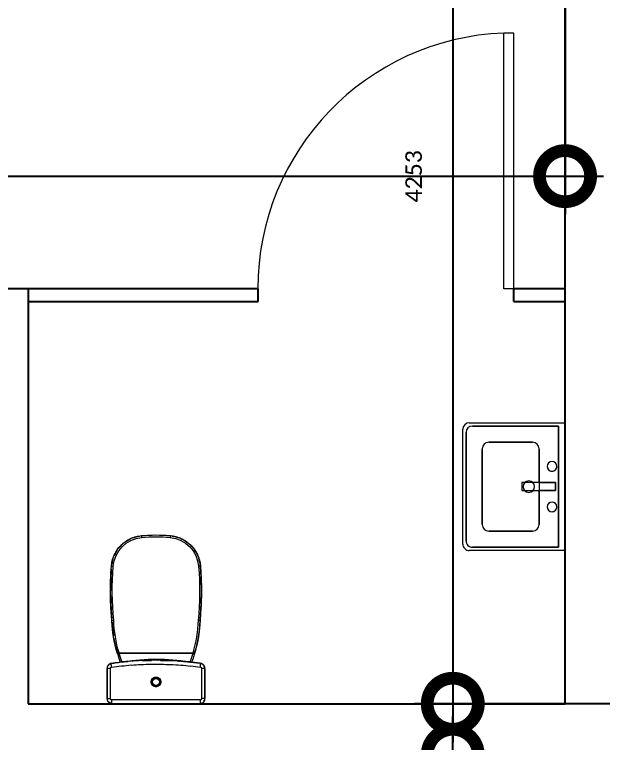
# Model space of a CAD drawing. Header units: metres. Extents: x 22.6 to 101.3, y 9.4 to 67.4.
# Drawn here: x 67.641 to 69.944, y 33.742 to 36.595 of the extents above; entities that cross this region are included whole.
import ezdxf

# ---------------------------------------------------------------- set-up
doc = ezdxf.new("R2010")
doc.units = ezdxf.units.M
doc.layers.add('00', color=252, linetype='Continuous')
for name, color, linetype, lineweight in [('A-DIM', 7, 'Continuous', 5), ('A-DOOR', 5, 'Continuous', 5), ('A-FIXT', 1, 'Continuous', 9), ('G-IMPT', 1, 'Continuous', 5)]:
    doc.layers.add(name, color=color, linetype=linetype, lineweight=lineweight)
doc.styles.add('Calibri', font='calibri.ttf', dxfattribs={"height": 0.212639})
doc.dimstyles.new('ECG_Dimn-Detl-100', dxfattribs={"dimscale": 0.3048, "dimtxt": 0.25, "dimasz": 1.312336, "dimexe": 0.492126, "dimexo": 0.0625, "dimgap": 0, "dimtad": 1, "dimdec": 0, "dimlfac": 1000, "dimzin": 0, "dimdsep": 46, "dimtxsty": 'Calibri', "dimblk1": 'DOTSMALL', "dimblk2": 'DOTSMALL', "dimsah": 1, "dimcen": 0.09, "dimdle": 0.492126, "dimazin": 0, "dimtfac": 1, "dimtdec": 4, "dimtix": 1, "dimtmove": 0, "dimatfit": 3, "dimfxl": 0.492126, "dimfxlon": 1, "dimtvp": 1, "dimtolj": 1, "dimtzin": 0, "dimarcsym": 2})
doc.dimstyles.new('ECG_Dimn-Detl-100_1', dxfattribs={"dimscale": 0.3048, "dimtxt": 0.25, "dimasz": 1.312336, "dimexe": 0.492126, "dimexo": 0.0625, "dimgap": 0, "dimtad": 1, "dimdec": 0, "dimlfac": 1000, "dimzin": 0, "dimdsep": 46, "dimtxsty": 'Calibri', "dimblk1": 'DOTSMALL', "dimblk2": 'DOTSMALL', "dimsah": 1, "dimcen": 0.09, "dimdle": 0.492126, "dimazin": 0, "dimtfac": 1, "dimtdec": 4, "dimtix": 1, "dimtmove": 2, "dimatfit": 3, "dimfxl": 0.492126, "dimfxlon": 1, "dimtvp": 1, "dimtolj": 1, "dimtzin": 0, "dimarcsym": 2})

# ---------------------------------------------------------------- blocks, each defined once
blk = doc.blocks.new('Single-Flush-Partition - 1000_ 2201-2763524-GROUND FLOOR PLAN')
at = {"layer": 'A-DOOR'}
for p, q in [((0.46, 0.025), (0.46, 1.0259)), ((0.5, 1.0259), (0.46, 1.0259)), ((0.5, 0.025), (0.5, 1.0259)), ((0.5, 0.025), (0.46, 0.025))]:
    blk.add_line(p, q, dxfattribs=at)
blk.add_arc((0.5, 0.025), 1.0017, 92.2886, 180, dxfattribs=at)
blk = doc.blocks.new('ECG_Commercial_Toilet_Maid_driver-P Trap_01 - 211109_092700_dwg_dwg_211109-2077759-GROUND FLOOR PLAN')
at = {"layer": 'G-IMPT'}
for p, q in [((-0.4183, 0.1761), (-0.44, 0.1748)), ((-0.3575, 0.1776), (-0.3669, 0.1775)), ((-0.3006, 0.1763), (-0.3323, 0.1771)), ((-0.0804, 0.1337), (-0.0784, 0.133)), ((-0.0786, 0.1331), (-0.0803, 0.1331)), ((-0.0853, -0.0043), (-0.0853, -0.0055)), ((-0.0784, -0.133), (-0.0804, -0.1337)), ((-0.0786, -0.1331), (-0.0803, -0.1331)), ((-0.4226, -0.1759), (-0.3977, -0.1769)), ((-0.3514, -0.1776), (-0.3203, -0.177)), ((-0.2674, -0.1743), (-0.2411, -0.1722))]:
    blk.add_line(p, q, dxfattribs=at)
at = {"layer": 'G-IMPT', "flags": 128}
for points in [[(-0.2349, 0.1719), (-0.2217, 0.171), (-0.2025, 0.1692), (-0.1833, 0.1666), (-0.1816, 0.1664)], [(-0.5263, 0.1443), (-0.5299, 0.1412), (-0.5337, 0.1376), (-0.5374, 0.1339), (-0.5409, 0.1301)], [(-0.4998, 0.1614), (-0.5044, 0.159), (-0.5089, 0.1565), (-0.5134, 0.1538), (-0.5154, 0.1524)], [(-0.1723, 0.1649), (-0.1642, 0.1634), (-0.1453, 0.1595), (-0.1265, 0.1549), (-0.1172, 0.1524)], [(-0.1138, 0.1514), (-0.1078, 0.1497), (-0.0894, 0.1437), (-0.0776, 0.1396)], [(-0.0803, 0.1331), (-0.0803, 0.1297), (-0.0803, 0.1263)], [(-0.5719, -0.0627), (-0.5713, -0.0668), (-0.5703, -0.0719), (-0.5691, -0.077), (-0.5676, -0.082), (-0.5664, -0.0859)], [(-0.5622, -0.0966), (-0.5601, -0.1013), (-0.5577, -0.1059), (-0.5551, -0.1105), (-0.5524, -0.1149), (-0.5495, -0.1192), (-0.5493, -0.1195)], [(-0.0803, -0.1294), (-0.0803, -0.1312), (-0.0803, -0.1331)]]:
    blk.add_lwpolyline(points, dxfattribs=at)
at = {"layer": 'G-IMPT'}
for centre, radius, start, end in [((-0.263, -0.3639), 0.5295, 69.8168, 73.379), ((0.7318, -0.0015), 0.8221, 171.054, 188.946), ((-0.263, 0.3639), 0.5295, 286.6212, 290.1832)]:
    blk.add_arc(centre, radius, start, end, dxfattribs=at)
for points, knots in [([(-0.4808, 0.1688), (-0.4783, 0.1695), (-0.4718, 0.1713), (-0.4653, 0.1723), (-0.4613, 0.1728)], [-0.1550415, -0.1550415, -0.1550415, -0.1550415, -0.1111111, -0.0452824, -0.0452824, -0.0452824, -0.0452824]), ([(-0.4418, 0.1747), (-0.4378, 0.175), (-0.4259, 0.1758), (-0.406, 0.1767), (-0.3825, 0.1774), (-0.3662, 0.1776), (-0.3578, 0.1776), (-0.3572, 0.1776)], [-0.9464093, -0.9464093, -0.9464093, -0.9464093, -0.8888889, -0.7777778, -0.6666667, -0.5555556, -0.5477804, -0.5477804, -0.5477804, -0.5477804]), ([(-0.3385, 0.1774), (-0.3374, 0.1774), (-0.3285, 0.1773), (-0.3117, 0.1768), (-0.2881, 0.1757), (-0.2676, 0.1744), (-0.2551, 0.1734), (-0.2503, 0.173)], [-0.4598098, -0.4598098, -0.4598098, -0.4598098, -0.4444444, -0.3333333, -0.2222222, -0.1111111, -0.0437293, -0.0437293, -0.0437293, -0.0437293]), ([(-0.5134, 0.1537), (-0.5124, 0.1544), (-0.5064, 0.1581), (-0.5, 0.1613), (-0.4946, 0.1637)], [-0.3528816, -0.3528816, -0.3528816, -0.3528816, -0.3333333, -0.2354946, -0.2354946, -0.2354946, -0.2354946]), ([(-0.5575, 0.1063), (-0.5562, 0.1087), (-0.5543, 0.1119), (-0.5523, 0.1151), (-0.5517, 0.1159)], [-0.71214902, -0.71214902, -0.71214902, -0.71214902, -0.66666667, -0.65063088, -0.65063088, -0.65063088, -0.65063088]), ([(-0.0798, 0.1365), (-0.0801, 0.1362), (-0.0804, 0.1356), (-0.0806, 0.1347), (-0.0805, 0.1341), (-0.0805, 0.1339)], [0.75, 0.75, 0.75, 0.75, 0.875, 0.9375, 1, 1, 1, 1]), ([(-0.078, 0.1376), (-0.0782, 0.1375), (-0.0789, 0.1373), (-0.0795, 0.1369), (-0.0798, 0.1365)], [0.5644299, 0.5644299, 0.5644299, 0.5644299, 0.625, 0.75, 0.75, 0.75, 0.75]), ([(-0.5706, 0.0702), (-0.5702, 0.0723), (-0.5694, 0.0757), (-0.5685, 0.0791), (-0.5681, 0.0804)], [-0.92350914, -0.92350914, -0.92350914, -0.92350914, -0.88888889, -0.86576975, -0.86576975, -0.86576975, -0.86576975]), ([(-0.5676, -0.0821), (-0.5682, -0.0802), (-0.5696, -0.0755), (-0.5704, -0.0706), (-0.5709, -0.0677)], [-0.14372398, -0.14372398, -0.14372398, -0.14372398, -0.11111111, -0.06227402, -0.06227402, -0.06227402, -0.06227402]), ([(-0.5493, -0.1195), (-0.5507, -0.1175), (-0.5556, -0.1102), (-0.5596, -0.1023), (-0.5623, -0.0964)], [-0.373281, -0.373281, -0.373281, -0.373281, -0.3333333, -0.227652, -0.227652, -0.227652, -0.227652]), ([(-0.524, -0.1461), (-0.525, -0.1454), (-0.5312, -0.1403), (-0.5379, -0.1337), (-0.5432, -0.1274), (-0.5441, -0.1263)], [-0.5754732, -0.5754732, -0.5754732, -0.5754732, -0.5555556, -0.4444444, -0.4201761, -0.4201761, -0.4201761, -0.4201761]), ([(-0.2411, -0.1722), (-0.2346, -0.1719), (-0.2217, -0.1711), (-0.2025, -0.1693), (-0.1833, -0.1668), (-0.1642, -0.1635), (-0.1452, -0.1596), (-0.1264, -0.155), (-0.1078, -0.1498), (-0.0916, -0.1446), (-0.0816, -0.141), (-0.0776, -0.1396)], [0, 0, 0, 0, 0.1111111, 0.2222222, 0.3333333, 0.4444444, 0.5555556, 0.6666667, 0.7777778, 0.8888889, 0.9605895, 0.9605895, 0.9605895, 0.9605895]), ([(-0.0805, -0.1339), (-0.0805, -0.1341), (-0.0806, -0.1347), (-0.0804, -0.1356), (-0.0801, -0.1362), (-0.0798, -0.1365)], [0, 0, 0, 0, 0.0625, 0.125, 0.25, 0.25, 0.25, 0.25]), ([(-0.0798, -0.1365), (-0.0794, -0.1369), (-0.0789, -0.1373), (-0.0782, -0.1375), (-0.078, -0.1376)], [0.25, 0.25, 0.25, 0.25, 0.375, 0.4356025, 0.4356025, 0.4356025, 0.4356025]), ([(-0.4902, -0.1655), (-0.4909, -0.1652), (-0.4979, -0.1625), (-0.5072, -0.1578), (-0.5152, -0.1526), (-0.5175, -0.151)], [-0.7902983, -0.7902983, -0.7902983, -0.7902983, -0.7777778, -0.6666667, -0.6200914, -0.6200914, -0.6200914, -0.6200914])]:
    blk.add_open_spline(points, degree=3, knots=knots, dxfattribs=at)
for points in [[(-0.5413, 0.1297), (-0.5368, 0.1348), (-0.532, 0.1395), (-0.5269, 0.1438)], [(-0.0787, 0.1339), (-0.079, 0.1339), (-0.0796, 0.1339), (-0.0802, 0.1339), (-0.0805, 0.1339)], [(-0.0805, 0.1339), (-0.0804, 0.1338), (-0.0804, 0.1335), (-0.0803, 0.1332), (-0.0803, 0.1331)], [(-0.0789, 0.128), (-0.0794, 0.1282), (-0.0798, 0.1284), (-0.0803, 0.1286)], [(-0.0803, 0.1263), (-0.0799, 0.1263), (-0.0795, 0.1263), (-0.0792, 0.1262)], [(-0.0803, -0.1331), (-0.0803, -0.1332), (-0.0804, -0.1335), (-0.0804, -0.1338), (-0.0805, -0.1339)], [(-0.0805, -0.1339), (-0.0802, -0.1339), (-0.0796, -0.1339), (-0.079, -0.1339), (-0.0787, -0.1339)], [(-0.0803, -0.1294), (-0.08, -0.1294), (-0.0793, -0.1293), (-0.0787, -0.1293), (-0.0784, -0.1292)], [(-0.4531, -0.1739), (-0.4643, -0.1731), (-0.4754, -0.1707), (-0.4861, -0.167)], [(-0.2411, -0.1722), (-0.2489, -0.1729), (-0.2646, -0.1742), (-0.2881, -0.1757), (-0.3117, -0.1768), (-0.3353, -0.1775), (-0.3589, -0.1777), (-0.3825, -0.1774), (-0.406, -0.1767), (-0.4297, -0.1756), (-0.4453, -0.1745), (-0.4531, -0.1739)]]:
    blk.add_open_spline(points, degree=3, dxfattribs=at)
blk = doc.blocks.new('ECG_Commercial_Toilet_Maid_driver-P Trap_01 - 211109_092700_dwg_dwg_Deckel_unten_211101-2077760-GROUND FLOOR PLAN')
at = {"layer": 'G-IMPT'}
for p, q in [((-0.127, 0.1545), (-0.1269, 0.155)), ((-0.1249, 0.1542), (-0.1269, 0.155)), ((-0.1269, -0.155), (-0.127, -0.1545)), ((-0.1269, -0.155), (-0.125, -0.1533))]:
    blk.add_line(p, q, dxfattribs=at)
at = {"layer": 'G-IMPT', "flags": 128}
for points in [[(-0.4583, 0.1734), (-0.4635, 0.1727), (-0.4686, 0.1718), (-0.4737, 0.1707), (-0.4787, 0.1694), (-0.4837, 0.1679)], [(-0.3647, 0.1773), (-0.3912, 0.1771), (-0.4413, 0.1748), (-0.4432, 0.1746)], [(-0.2547, 0.1731), (-0.291, 0.1758), (-0.3373, 0.1773)], [(-0.1829, 0.1665), (-0.19, 0.1676), (-0.2113, 0.1701), (-0.2327, 0.1717), (-0.2361, 0.1719)], [(-0.5264, 0.1441), (-0.5286, 0.1424), (-0.5324, 0.1389), (-0.5361, 0.1352), (-0.5397, 0.1314), (-0.5416, 0.1293)], [(-0.4942, 0.1639), (-0.4982, 0.1621), (-0.5028, 0.1598), (-0.5074, 0.1574), (-0.5119, 0.1547), (-0.5156, 0.1523)], [(-0.1269, 0.155), (-0.1477, 0.1601), (-0.1688, 0.1643), (-0.1727, 0.1649)], [(-0.5512, 0.1166), (-0.5523, 0.1149), (-0.5551, 0.1105), (-0.5576, 0.106), (-0.56, 0.1014), (-0.5609, 0.0994)], [(-0.567, 0.084), (-0.5676, 0.082), (-0.569, 0.077), (-0.5702, 0.072), (-0.5712, 0.0669), (-0.5716, 0.0647)], [(-0.5719, -0.0627), (-0.5713, -0.0668), (-0.5703, -0.0719), (-0.5691, -0.077), (-0.5676, -0.082), (-0.5664, -0.0859)], [(-0.5622, -0.0966), (-0.5601, -0.1013), (-0.5577, -0.1059), (-0.5551, -0.1105), (-0.5524, -0.1149), (-0.5495, -0.1192)], [(-0.5447, -0.1255), (-0.5432, -0.1274), (-0.5398, -0.1314), (-0.5362, -0.1352), (-0.5325, -0.1388), (-0.5286, -0.1423), (-0.5247, -0.1456), (-0.5226, -0.1472)], [(-0.52, -0.1492), (-0.5163, -0.1518), (-0.5119, -0.1547), (-0.5075, -0.1573), (-0.5029, -0.1598), (-0.4982, -0.1621), (-0.4935, -0.1642), (-0.4886, -0.1661), (-0.4837, -0.1678), (-0.4788, -0.1694), (-0.4737, -0.1707), (-0.4687, -0.1718), (-0.4635, -0.1727), (-0.4584, -0.1734), (-0.4532, -0.1739), (-0.4531, -0.1739)], [(-0.2411, -0.1722), (-0.2196, -0.1708), (-0.1983, -0.1687), (-0.177, -0.1657), (-0.1559, -0.1618), (-0.135, -0.1571), (-0.1269, -0.155)], [(-0.4531, -0.1739), (-0.4031, -0.1768), (-0.353, -0.1776), (-0.3029, -0.1764), (-0.2529, -0.1732), (-0.2411, -0.1722)]]:
    blk.add_lwpolyline(points, dxfattribs=at)
at = {"layer": 'G-IMPT'}
for centre, radius, start, end in [((-0.263, -0.3639), 0.5365, 81.3483, 83.4677), ((-0.263, -0.3639), 0.5365, 75.3041, 78.0597), ((-0.1287, 0.1483), 0.007, 60.9879, 75.3041), ((-0.1287, 0.1483), 0.007, 60.9879, 75.3041), ((-0.4432, -0.0443), 0.13, 249.5754, 265.6258), ((-0.263, 0.3639), 0.5365, 272.3428, 284.6959), ((-0.1287, -0.1483), 0.007, 284.6959, 315.0019), ((-0.1287, -0.1483), 0.007, 284.6959, 315.0019), ((-0.3576, 1.0752), 1.2528, 265.6258, 275.3365)]:
    blk.add_arc(centre, radius, start, end, dxfattribs=at)
blk = doc.blocks.new('ECG_Commercial_Toilet_Maid_driver-P Trap_01 - 211109_092700_dwg_dwg_Deckel_oben_211101-2077761-GROUND FLOOR PLAN')
at = {"layer": 'G-IMPT'}
for p, q in [((-0.4531, 0.1739), (-0.4526, 0.167)), ((-0.1262, 0.1549), (-0.1264, 0.1542)), ((-0.1163, 0.1519), (-0.1162, 0.1521)), ((-0.1138, 0.1442), (-0.1108, 0.1442)), ((-0.1138, 0.1442), (-0.1138, -0.1442)), ((-0.1108, 0.1483), (-0.1127, 0.1483)), ((-0.1108, 0.1483), (-0.1108, 0.1442)), ((-0.1108, -0.1442), (-0.1108, 0.1442)), ((-0.1108, -0.1442), (-0.1108, 0.1442)), ((-0.5726, 0.0565), (-0.5657, 0.0558)), ((-0.5726, -0.0565), (-0.5657, -0.0558)), ((-0.4531, -0.1739), (-0.4526, -0.167)), ((-0.1264, -0.1542), (-0.1262, -0.1549)), ((-0.1162, -0.1521), (-0.1163, -0.1519)), ((-0.1138, -0.1442), (-0.1108, -0.1442)), ((-0.1127, -0.1483), (-0.1108, -0.1483)), ((-0.1108, -0.1442), (-0.1108, -0.1483))]:
    blk.add_line(p, q, dxfattribs=at)
at = {"layer": 'G-IMPT', "flags": 128}
for points in [[(-0.4531, 0.1739), (-0.4583, 0.1734), (-0.4635, 0.1727), (-0.4686, 0.1718), (-0.4737, 0.1707), (-0.4787, 0.1694), (-0.4837, 0.1679), (-0.4886, 0.1661), (-0.4934, 0.1642), (-0.4982, 0.1621), (-0.5028, 0.1598), (-0.5074, 0.1574), (-0.5119, 0.1547), (-0.5162, 0.1519), (-0.5205, 0.1489), (-0.5246, 0.1457), (-0.5286, 0.1424), (-0.5324, 0.1389), (-0.5361, 0.1352), (-0.5397, 0.1314), (-0.5431, 0.1275), (-0.5464, 0.1234), (-0.5494, 0.1193), (-0.5523, 0.1149), (-0.5551, 0.1105), (-0.5576, 0.106), (-0.56, 0.1014), (-0.5622, 0.0967), (-0.5642, 0.0919), (-0.566, 0.087), (-0.5676, 0.082), (-0.569, 0.077), (-0.5702, 0.072), (-0.5712, 0.0669), (-0.572, 0.0617), (-0.5726, 0.0566), (-0.5726, 0.0565)], [(-0.2411, 0.1722), (-0.291, 0.1758), (-0.3411, 0.1775), (-0.3912, 0.1771), (-0.4413, 0.1748), (-0.4531, 0.1739)], [(-0.113, 0.1512), (-0.1337, 0.1568), (-0.1546, 0.1615), (-0.1757, 0.1655), (-0.197, 0.1685), (-0.2183, 0.1707), (-0.2397, 0.1721), (-0.2411, 0.1722)], [(-0.5726, 0.0565), (-0.5744, 0.0324), (-0.5752, 0.0083), (-0.5751, -0.0158), (-0.574, -0.0399), (-0.5726, -0.0565)], [(-0.5726, -0.0565), (-0.5721, -0.0617), (-0.5713, -0.0668), (-0.5703, -0.0719), (-0.5691, -0.077), (-0.5676, -0.082), (-0.566, -0.0869), (-0.5642, -0.0918), (-0.5622, -0.0966), (-0.5601, -0.1013), (-0.5577, -0.1059), (-0.5551, -0.1105), (-0.5524, -0.1149), (-0.5495, -0.1192), (-0.5464, -0.1234), (-0.5432, -0.1274), (-0.5398, -0.1314), (-0.5362, -0.1352), (-0.5325, -0.1388), (-0.5286, -0.1423), (-0.5247, -0.1456), (-0.5205, -0.1488), (-0.5163, -0.1518), (-0.5119, -0.1547), (-0.5075, -0.1573), (-0.5029, -0.1598), (-0.4982, -0.1621), (-0.4935, -0.1642), (-0.4886, -0.1661), (-0.4837, -0.1678), (-0.4788, -0.1694), (-0.4737, -0.1707), (-0.4687, -0.1718), (-0.4635, -0.1727), (-0.4584, -0.1734), (-0.4532, -0.1739), (-0.4531, -0.1739)], [(-0.2411, -0.1722), (-0.2196, -0.1708), (-0.1983, -0.1687), (-0.177, -0.1657), (-0.1559, -0.1618), (-0.135, -0.1571), (-0.1143, -0.1516), (-0.113, -0.1512)], [(-0.4531, -0.1739), (-0.4031, -0.1768), (-0.353, -0.1776), (-0.3029, -0.1764), (-0.2529, -0.1732), (-0.2411, -0.1722)]]:
    blk.add_lwpolyline(points, dxfattribs=at)
at = {"layer": 'G-IMPT'}
for centre, radius, start, end in [((-0.4432, 0.0443), 0.13, 94.3742, 174.6261), ((-0.3576, -1.0752), 1.2528, 84.6635, 94.3742), ((-0.263, -0.3639), 0.5365, 73.7635, 87.6572), ((-0.263, -0.3639), 0.5365, 81.0541, 87.6572), ((-0.4432, 0.0443), 0.123, 94.3742, 174.6261), ((-0.3576, -1.0752), 1.2458, 84.6551, 94.3742), ((-0.263, -0.3639), 0.5295, 73.6374, 87.677), ((-0.263, -0.3639), 0.5365, 75.2338, 78.8854), ((-0.117, 0.1492), 0.003, 74.1204, 97.6492), ((-0.263, -0.3639), 0.5365, 73.7635, 74.1204), ((-0.1138, 0.1483), 0.003, 0, 73.7635), ((-0.1138, 0.1483), 0.003, 0, 73.7635), ((0.0278, 0), 0.6031, 174.6261, 185.3739), ((0.0278, 0), 0.5961, 174.6261, 185.3739), ((-0.4432, -0.0443), 0.13, 185.3739, 265.6258), ((-0.4432, -0.0443), 0.123, 185.3739, 265.6258), ((-0.3576, 1.0752), 1.2458, 265.6258, 275.3449), ((-0.263, 0.3639), 0.5295, 272.323, 286.3626), ((-0.263, 0.3639), 0.5365, 272.3428, 286.2365), ((-0.263, 0.3639), 0.5365, 272.3428, 278.9459), ((-0.263, 0.3639), 0.5365, 281.1146, 284.7662), ((-0.117, -0.1492), 0.003, 262.3508, 285.8796), ((-0.263, 0.3639), 0.5365, 285.8796, 286.2365), ((-0.1138, -0.1483), 0.003, 286.2365, 0), ((-0.1138, -0.1483), 0.003, 286.2365, 0), ((-0.3576, 1.0752), 1.2528, 265.6258, 275.3365)]:
    blk.add_arc(centre, radius, start, end, dxfattribs=at)
for points in [[(-0.2411, 0.1722), (-0.2411, 0.1721), (-0.2411, 0.1718), (-0.2412, 0.1702), (-0.2413, 0.1679), (-0.2415, 0.1661), (-0.2415, 0.1652)], [(-0.1137, 0.1454), (-0.1137, 0.145), (-0.1138, 0.1446), (-0.1138, 0.1442)], [(-0.2415, -0.1652), (-0.2415, -0.1661), (-0.2413, -0.1679), (-0.2412, -0.1702), (-0.2411, -0.1718), (-0.2411, -0.1721), (-0.2411, -0.1722)], [(-0.1138, -0.1442), (-0.1138, -0.1446), (-0.1137, -0.145), (-0.1137, -0.1454)], [(-0.1137, -0.1454), (-0.1136, -0.1458), (-0.1136, -0.1462), (-0.1135, -0.1465)]]:
    blk.add_open_spline(points, degree=3, dxfattribs=at)
for points, knots in [([(-0.1162, 0.1521), (-0.1162, 0.1521), (-0.1169, 0.1523), (-0.1202, 0.1533), (-0.1239, 0.1543), (-0.1262, 0.1549)], [-1, -1, -1, -1, -0.722222, -0.444444, 0, 0, 0, 0]), ([(-0.113, 0.1512), (-0.113, 0.1512), (-0.113, 0.1509), (-0.1132, 0.1495), (-0.1134, 0.1475), (-0.1136, 0.146), (-0.1137, 0.1454)], [0, 0, 0, 0, 0.2222222, 0.4444444, 0.7222222, 0.8888885, 0.8888885, 0.8888885, 0.8888885]), ([(-0.1108, 0.1442), (-0.1108, 0.1446), (-0.1108, 0.1456), (-0.1108, 0.147), (-0.1108, 0.148), (-0.1108, 0.1483), (-0.1108, 0.1483)], [0, 0, 0, 0, 0.222222, 0.444444, 0.722222, 1, 1, 1, 1]), ([(-0.1162, -0.1521), (-0.1162, -0.1521), (-0.1166, -0.1522), (-0.1186, -0.1528), (-0.1219, -0.1537), (-0.1248, -0.1545), (-0.1262, -0.1549)], [0, 0, 0, 0, 0.222222, 0.444444, 0.722222, 1, 1, 1, 1]), ([(-0.1135, -0.1465), (-0.1134, -0.1473), (-0.1133, -0.1488), (-0.1131, -0.1502), (-0.113, -0.151), (-0.113, -0.1512), (-0.113, -0.1512)], [0.2222222, 0.2222222, 0.2222222, 0.2222222, 0.4444444, 0.6666667, 0.8333333, 1, 1, 1, 1]), ([(-0.1108, -0.1483), (-0.1108, -0.1483), (-0.1108, -0.1481), (-0.1108, -0.1473), (-0.1108, -0.1459), (-0.1108, -0.1447), (-0.1108, -0.1442)], [0, 0, 0, 0, 0.222222, 0.444444, 0.722222, 1, 1, 1, 1])]:
    blk.add_open_spline(points, degree=3, knots=knots, dxfattribs=at)
blk = doc.blocks.new('ECG_Commercial_Toilet_Maid_driver-P Trap_01 - 211109_092700_dwg_dwg_Spühlkasten_211101-2077762-GROUND FLOOR PLAN')
at = {"layer": 'G-IMPT'}
for p, q in [((-0.0606, 0.1853), (-0.059, 0.1866)), ((-0.0479, 0.1896), (-0.0479, 0.1886)), ((-0.0478, 0.1894), (-0.0478, 0.1888)), ((0.0707, 0.1915), (-0.0477, 0.1915)), ((-0.0477, 0.1915), (0.0707, 0.1915)), ((-0.0477, 0.187), (-0.0477, 0.1915)), ((-0.0477, 0.1915), (-0.0477, 0.1915)), ((-0.0477, 0.1851), (-0.0477, 0.187)), ((-0.0477, 0.1829), (-0.0477, 0.1851)), ((-0.0477, 0.1806), (-0.0477, 0.1829)), ((-0.0477, 0.1781), (-0.0477, 0.1806)), ((0.0707, 0.1781), (-0.0477, 0.1781)), ((0.0707, 0.1915), (0.0707, 0.1915)), ((0.0707, 0.1915), (0.0707, 0.187)), ((0.0707, 0.187), (0.0707, 0.1851)), ((0.0707, 0.1851), (0.0707, 0.1829)), ((0.0707, 0.1829), (0.0707, 0.1806)), ((0.0707, 0.1806), (0.0707, 0.1781)), ((0.0757, -0.1731), (0.0757, 0.1731)), ((0.0824, 0.1862), (0.0836, 0.1852)), ((0.0888, 0.1785), (0.0898, 0.1755)), ((0.0902, 0.1742), (0.0905, 0.1718)), ((0.0907, -0.1715), (0.0907, 0.1715)), ((-0.0693, 0.1602), (-0.071, 0.1463)), ((-0.0701, 0.1525), (-0.0693, 0.1602)), ((-0.0693, 0.1603), (-0.0684, 0.1673)), ((-0.076, 0.0922), (-0.0762, 0.0891)), ((-0.0755, 0.0994), (-0.0753, 0.1013)), ((-0.0782, 0.0535), (-0.0792, 0.0178)), ((-0.0791, 0.0212), (-0.0791, 0.0224)), ((-0.0792, -0.0178), (-0.0782, -0.0535)), ((-0.0762, -0.0891), (-0.076, -0.0923)), ((-0.071, -0.1463), (-0.0693, -0.1602)), ((-0.0693, -0.1602), (-0.0695, -0.158)), ((-0.0684, -0.1671), (-0.0686, -0.1657)), ((-0.0684, -0.1673), (-0.0684, -0.1671)), ((-0.0666, -0.1769), (-0.0673, -0.1744)), ((-0.0646, -0.1809), (-0.066, -0.1781)), ((-0.0479, -0.19), (-0.0479, -0.188)), ((-0.0478, -0.1882), (-0.0478, -0.1902)), ((-0.0477, -0.1781), (0.0707, -0.1781)), ((-0.0477, -0.1805), (-0.0477, -0.1781)), ((-0.0477, -0.1829), (-0.0477, -0.1805)), ((-0.0477, -0.1851), (-0.0477, -0.1829)), ((-0.0477, -0.187), (-0.0477, -0.1851)), ((-0.0477, -0.1915), (-0.0477, -0.187)), ((-0.0477, -0.1915), (0.0707, -0.1915)), ((0.0707, -0.1915), (-0.0477, -0.1915)), ((-0.0477, -0.1915), (-0.0477, -0.1915)), ((0.0707, -0.1886), (0.0707, -0.1781)), ((0.0707, -0.1915), (0.0707, -0.1886)), ((0.0707, -0.1915), (0.0707, -0.1915))]:
    blk.add_line(p, q, dxfattribs=at)
at = {"layer": 'G-IMPT', "flags": 128}
for points in [[(-0.0675, -0.1742), (-0.0766, -0.0837), (-0.0793, 0.0071), (-0.0756, 0.0979), (-0.0675, 0.1742)], [(-0.0677, 0.1726), (-0.0679, 0.1713), (-0.0681, 0.1699), (-0.0683, 0.1685), (-0.0684, 0.1673)], [(-0.0675, 0.1742), (-0.0669, 0.177), (-0.066, 0.1796), (-0.0646, 0.1821), (-0.063, 0.1844), (-0.061, 0.1864), (-0.0587, 0.1882), (-0.0563, 0.1896), (-0.0519, 0.191), (-0.0477, 0.1915)], [(-0.0671, 0.1754), (-0.0662, 0.1781), (-0.0648, 0.1806), (-0.0632, 0.1829)], [(-0.0478, 0.1902), (-0.0478, 0.1904), (-0.0478, 0.1906), (-0.0478, 0.1909), (-0.0477, 0.1911)], [(0.0707, 0.1915), (0.0735, 0.1913), (0.0763, 0.1907), (0.0789, 0.1897), (0.0814, 0.1884), (0.0837, 0.1867), (0.0857, 0.1847), (0.0874, 0.1824), (0.0888, 0.18), (0.0903, 0.1757), (0.0907, 0.1715)], [(0.0907, -0.1715), (0.0907, -0.1053), (0.0907, -0.0388), (0.0907, 0.0276), (0.0907, 0.0941), (0.0907, 0.1604), (0.0907, 0.1715)], [(-0.0684, 0.1673), (-0.0684, 0.1671), (-0.0686, 0.1657), (-0.0688, 0.1643), (-0.069, 0.1629), (-0.0692, 0.1616), (-0.0693, 0.1602)], [(-0.0727, 0.1302), (-0.0733, 0.1247), (-0.0747, 0.1086)], [(-0.0746, 0.1091), (-0.0744, 0.112), (-0.0735, 0.1209)], [(-0.0765, -0.0844), (-0.0767, -0.0822), (-0.0767, -0.08)], [(-0.0748, -0.1076), (-0.0733, -0.1247), (-0.0727, -0.1302)], [(-0.0686, -0.1657), (-0.0688, -0.1643), (-0.069, -0.1629), (-0.0692, -0.1616), (-0.0693, -0.1602)], [(-0.0677, -0.1726), (-0.0679, -0.1713), (-0.0681, -0.1699), (-0.0683, -0.1685), (-0.0684, -0.1673)], [(-0.0477, -0.1915), (-0.0505, -0.1913), (-0.0533, -0.1907), (-0.0559, -0.1897), (-0.0584, -0.1884), (-0.0607, -0.1867), (-0.0627, -0.1847), (-0.0644, -0.1824), (-0.0665, -0.1784), (-0.0675, -0.1742)], [(-0.0587, -0.1868), (-0.0609, -0.1852), (-0.0623, -0.1838)], [(-0.0479, -0.19), (-0.0507, -0.1898), (-0.0535, -0.1892), (-0.0561, -0.1882)], [(-0.0478, -0.1902), (-0.0478, -0.1904), (-0.0478, -0.1906), (-0.0478, -0.1909), (-0.0477, -0.1911)], [(0.0907, -0.1715), (0.0905, -0.1743), (0.0899, -0.1771), (0.0889, -0.1798), (0.0876, -0.1822), (0.0859, -0.1845), (0.0839, -0.1865), (0.0817, -0.1882), (0.0792, -0.1896), (0.0749, -0.1911), (0.0707, -0.1915)], [(0.0905, -0.1728), (0.0899, -0.1756), (0.0889, -0.1782)]]:
    blk.add_lwpolyline(points, dxfattribs=at)
at = {"layer": 'G-IMPT'}
for centre, major_axis, ratio, start_param, end_param in [((0.0757, 0.1715), (0.015, 0), 0.104518, 0.698132, 1.570796), ((0.0757, 0.1715), (-0.015, 0), 0.104518, 3.141593, 3.839719), ((0.0757, -0.1715), (0.015, 0), 0.101852, 4.712389, 4.886922), ((0.0757, -0.1715), (-0.015, 0), 0.101852, 1.745329, 3.141593)]:
    blk.add_ellipse(centre, major_axis=major_axis, ratio=ratio, start_param=start_param, end_param=end_param, dxfattribs=at)
for points, knots in [([(-0.0675, -0.1742), (-0.0762, -0.1103), (-0.0833, 0.0066), (-0.0745, 0.1231), (-0.0675, 0.1742)], [-1, -1, -1, -1, -0.444444, 0, 0, 0, 0]), ([(-0.0675, 0.1742), (-0.0671, 0.1768), (-0.0654, 0.1819), (-0.0603, 0.1876), (-0.0541, 0.1908), (-0.0498, 0.1915), (-0.0477, 0.1915)], [-1, -1, -1, -1, -0.722222, -0.444444, -0.222222, 0, 0, 0, 0]), ([(-0.0639, 0.1747), (-0.0645, 0.1747), (-0.0655, 0.1747), (-0.0666, 0.1746), (-0.0673, 0.1744), (-0.0675, 0.1743), (-0.0675, 0.1742)], [0.5555556, 0.5555556, 0.5555556, 0.5555556, 0.6666667, 0.7777778, 0.8888889, 0.9998878, 0.9998878, 0.9998878, 0.9998878]), ([(-0.0674, 0.1743), (-0.0673, 0.1749), (-0.0669, 0.1765), (-0.0657, 0.1797), (-0.0641, 0.1819), (-0.0629, 0.1833)], [0.0512305, 0.0512305, 0.0512305, 0.0512305, 0.1111111, 0.2222222, 0.4038066, 0.4038066, 0.4038066, 0.4038066]), ([(-0.0628, 0.1833), (-0.0637, 0.1823), (-0.0657, 0.1796), (-0.0668, 0.1764), (-0.0673, 0.1743)], [0.5863221, 0.5863221, 0.5863221, 0.5863221, 0.7222222, 0.9391237, 0.9391237, 0.9391237, 0.9391237]), ([(-0.0651, 0.1752), (-0.0648, 0.1761), (-0.0643, 0.1775), (-0.0636, 0.1787), (-0.0633, 0.1792)], [0.1111111, 0.1111111, 0.1111111, 0.1111111, 0.2222222, 0.2811373, 0.2811373, 0.2811373, 0.2811373]), ([(-0.0477, 0.1781), (-0.0483, 0.1781), (-0.0497, 0.1778), (-0.0513, 0.1767), (-0.0523, 0.1753), (-0.0526, 0.1743), (-0.0526, 0.1738)], [-1, -1, -1, -1, -0.722222, -0.444444, -0.222222, 0, 0, 0, 0]), ([(0.0707, 0.1915), (0.0742, 0.1915), (0.08, 0.1899), (0.0863, 0.1846), (0.0893, 0.1795), (0.0905, 0.175), (0.0907, 0.1727), (0.0907, 0.1715)], [-1, -1, -1, -1, -0.666667, -0.444444, -0.222222, -0.111111, 0, 0, 0, 0]), ([(0.0757, 0.1731), (0.0757, 0.1738), (0.0754, 0.1753), (0.0741, 0.1769), (0.0725, 0.1779), (0.0713, 0.1781), (0.0707, 0.1781)], [-1, -1, -1, -1, -0.722222, -0.444444, -0.222222, 0, 0, 0, 0]), ([(0.088, 0.1802), (0.0883, 0.1797), (0.0897, 0.177), (0.0903, 0.1741), (0.0906, 0.1717)], [0.6666667, 0.6666667, 0.6666667, 0.6666667, 0.7222222, 0.9538225, 0.9538225, 0.9538225, 0.9538225]), ([(0.09, 0.1753), (0.0898, 0.1758), (0.0894, 0.1772), (0.0888, 0.1785), (0.0884, 0.1793)], [0.1726862, 0.1726862, 0.1726862, 0.1726862, 0.2222222, 0.3099855, 0.3099855, 0.3099855, 0.3099855]), ([(0.0906, 0.1717), (0.0906, 0.1723), (0.0904, 0.1733), (0.0902, 0.1744), (0.0901, 0.1748)], [0.0548654, 0.0548654, 0.0548654, 0.0548654, 0.1111111, 0.1553711, 0.1553711, 0.1553711, 0.1553711]), ([(-0.0477, -0.1915), (-0.0509, -0.1915), (-0.0562, -0.1902), (-0.0622, -0.1857), (-0.0653, -0.1813), (-0.0669, -0.1774), (-0.0674, -0.1753), (-0.0675, -0.1742)], [-1, -1, -1, -1, -0.666667, -0.444444, -0.222222, -0.111111, 0, 0, 0, 0]), ([(-0.0577, -0.1743), (-0.0585, -0.1744), (-0.06, -0.1745), (-0.0622, -0.1747), (-0.064, -0.1747), (-0.0655, -0.1747), (-0.0666, -0.1746), (-0.0673, -0.1745), (-0.0675, -0.1743), (-0.0675, -0.1742)], [0.2222222, 0.2222222, 0.2222222, 0.2222222, 0.3333333, 0.4444444, 0.5555556, 0.6666667, 0.7777778, 0.8888889, 0.9998876, 0.9998876, 0.9998876, 0.9998876]), ([(-0.0674, -0.1744), (-0.0673, -0.1748), (-0.067, -0.1759), (-0.0667, -0.1769), (-0.0665, -0.1774)], [0.0614445, 0.0614445, 0.0614445, 0.0614445, 0.1111111, 0.1711353, 0.1711353, 0.1711353, 0.1711353]), ([(-0.0642, -0.1817), (-0.0645, -0.1813), (-0.066, -0.179), (-0.0668, -0.1764), (-0.0673, -0.1743)], [0.6666667, 0.6666667, 0.6666667, 0.6666667, 0.7222222, 0.9481729, 0.9481729, 0.9481729, 0.9481729]), ([(-0.0478, -0.1902), (-0.05, -0.1902), (-0.053, -0.1897), (-0.0559, -0.1886), (-0.0567, -0.1882)], [0, 0, 0, 0, 0.2222222, 0.3188139, 0.3188139, 0.3188139, 0.3188139]), ([(-0.0526, -0.1737), (-0.0525, -0.1744), (-0.0521, -0.1757), (-0.0508, -0.1771), (-0.0493, -0.1779), (-0.0482, -0.1781), (-0.0477, -0.1781)], [-1, -1, -1, -1, -0.722222, -0.444444, -0.222222, 0, 0, 0, 0]), ([(0.0907, -0.1715), (0.0907, -0.1744), (0.0894, -0.1802), (0.0843, -0.1868), (0.0777, -0.1907), (0.073, -0.1915), (0.0707, -0.1915)], [-1, -1, -1, -1, -0.722222, -0.444444, -0.222222, 0, 0, 0, 0]), ([(0.0707, -0.1781), (0.0714, -0.1781), (0.0729, -0.1778), (0.0746, -0.1765), (0.0755, -0.1748), (0.0757, -0.1736), (0.0757, -0.1731)], [-1, -1, -1, -1, -0.722222, -0.444444, -0.222222, 0, 0, 0, 0]), ([(0.0907, -0.1717), (0.0906, -0.1724), (0.0904, -0.1742), (0.0896, -0.1771), (0.0886, -0.1792), (0.088, -0.1802)], [0.0467052, 0.0467052, 0.0467052, 0.0467052, 0.1111111, 0.2222222, 0.3333333, 0.3333333, 0.3333333, 0.3333333]), ([(0.0884, -0.1793), (0.0886, -0.179), (0.0892, -0.1777), (0.0895, -0.1764), (0.0897, -0.1753)], [0.6917979, 0.6917979, 0.6917979, 0.6917979, 0.7222222, 0.8264398, 0.8264398, 0.8264398, 0.8264398])]:
    blk.add_open_spline(points, degree=3, knots=knots, dxfattribs=at)
for points in [[(-0.0634, 0.1793), (-0.0641, 0.1781), (-0.0645, 0.1768), (-0.0649, 0.1754)], [(-0.0621, 0.1747), (-0.0628, 0.1747), (-0.0634, 0.1747), (-0.0639, 0.1747)], [(-0.06, 0.1745), (-0.0608, 0.1746), (-0.0615, 0.1746), (-0.0621, 0.1747)], [(-0.0577, 0.1743), (-0.0585, 0.1744), (-0.0593, 0.1745), (-0.06, 0.1745)], [(-0.0598, 0.1863), (-0.0591, 0.1868), (-0.0585, 0.1872), (-0.0578, 0.1876)], [(-0.0581, 0.1872), (-0.0587, 0.1868), (-0.0592, 0.1864), (-0.0598, 0.186)], [(-0.0552, 0.1741), (-0.056, 0.1742), (-0.0569, 0.1743), (-0.0577, 0.1743)], [(-0.0526, 0.1738), (-0.0544, 0.161), (-0.0559, 0.1482), (-0.0572, 0.1354)], [(-0.0526, 0.1738), (-0.0535, 0.1739), (-0.0544, 0.174), (-0.0552, 0.1741)], [(-0.0502, 0.1901), (-0.0494, 0.1902), (-0.0486, 0.1902), (-0.0478, 0.1902)], [(0.0707, 0.1902), (0.0714, 0.1902), (0.0722, 0.1902), (0.0729, 0.1901)], [(0.0836, 0.1853), (0.0831, 0.1856), (0.0827, 0.186), (0.0823, 0.1863)], [(0.0863, 0.1792), (0.0858, 0.1801), (0.0852, 0.181), (0.0845, 0.1818)], [(0.0845, 0.1815), (0.0852, 0.1807), (0.0858, 0.1799), (0.0864, 0.179)], [(-0.0693, 0.1603), (-0.0693, 0.1602), (-0.0693, 0.1602), (-0.0693, 0.1602)], [(-0.0572, 0.1354), (-0.0586, 0.1226), (-0.0599, 0.1097), (-0.0611, 0.0968)], [(-0.0607, 0.0969), (-0.0616, 0.084), (-0.0626, 0.0711), (-0.0633, 0.0582)], [(-0.063, 0.0582), (-0.0636, 0.0453), (-0.0641, 0.0323), (-0.0644, 0.0194)], [(-0.0641, 0.0194), (-0.0643, 0.0065), (-0.0645, -0.0065), (-0.0641, -0.0194)], [(-0.0641, -0.0194), (-0.064, -0.0323), (-0.0633, -0.0452), (-0.0624, -0.058)], [(-0.063, -0.0581), (-0.0624, -0.0711), (-0.0614, -0.0839), (-0.0602, -0.0967)], [(-0.0723, -0.1346), (-0.0736, -0.122), (-0.0747, -0.1093), (-0.0757, -0.0966)], [(-0.0607, -0.0968), (-0.0597, -0.1097), (-0.0584, -0.1225), (-0.0569, -0.1353)], [(-0.0572, -0.1354), (-0.0559, -0.1482), (-0.0544, -0.161), (-0.0526, -0.1737)], [(-0.0693, -0.1602), (-0.0693, -0.1602), (-0.0693, -0.1602), (-0.0693, -0.1603)], [(-0.0659, -0.1787), (-0.0654, -0.1797), (-0.0648, -0.1806), (-0.0642, -0.1814)], [(-0.0598, -0.1863), (-0.0606, -0.1856), (-0.0615, -0.185), (-0.0623, -0.1842)], [(-0.0622, -0.1839), (-0.0611, -0.185), (-0.0599, -0.1862), (-0.0586, -0.187)], [(-0.0552, -0.1741), (-0.056, -0.1742), (-0.0569, -0.1742), (-0.0577, -0.1743)], [(-0.0566, -0.188), (-0.0539, -0.1893), (-0.0509, -0.19), (-0.0479, -0.19)], [(-0.0526, -0.1737), (-0.0535, -0.1738), (-0.0543, -0.174), (-0.0552, -0.1741)], [(-0.0502, -0.1881), (-0.0494, -0.1882), (-0.0486, -0.1882), (-0.0478, -0.1882)], [(-0.0479, -0.188), (-0.0485, -0.188), (-0.0491, -0.188), (-0.0497, -0.1879)], [(0.0728, -0.1901), (0.0721, -0.1902), (0.0714, -0.1902), (0.0707, -0.1902)], [(0.0769, -0.1871), (0.0778, -0.1868), (0.0788, -0.1863), (0.0797, -0.1858)], [(0.0901, -0.1748), (0.0904, -0.1738), (0.0905, -0.1728), (0.0906, -0.1717)]]:
    blk.add_open_spline(points, degree=3, dxfattribs=at)
blk = doc.blocks.new('ECG_Commercial_Toilet_Maid_driver-P Trap_01 - 211109_092700_dwg_dwg_Spülkastenstopfen-2077764-GROUND FLOOR PLAN')
at = {"layer": 'G-IMPT', "flags": 128}
for points in [[(0.0189, 0), (0.0188, 0.0008), (0.0188, 0.0015), (0.0187, 0.0023), (0.0186, 0.003), (0.0185, 0.0037), (0.0183, 0.0045), (0.0181, 0.0052), (0.0179, 0.0059), (0.0176, 0.0066), (0.0174, 0.0073), (0.0171, 0.008), (0.0167, 0.0087), (0.0164, 0.0094), (0.016, 0.01), (0.0156, 0.0106), (0.0151, 0.0113), (0.0147, 0.0119), (0.0142, 0.0124), (0.0137, 0.013), (0.0131, 0.0135), (0.0126, 0.014), (0.012, 0.0145), (0.0114, 0.015), (0.0108, 0.0154), (0.0102, 0.0159), (0.0095, 0.0163), (0.0089, 0.0166), (0.0082, 0.017), (0.0075, 0.0173), (0.0068, 0.0176), (0.0061, 0.0178), (0.0054, 0.0181), (0.0047, 0.0183), (0.0039, 0.0184), (0.0032, 0.0186), (0.0025, 0.0187), (0.0017, 0.0188), (0.001, 0.0188), (0.0002, 0.0189), (-0.0006, 0.0188), (-0.0013, 0.0188), (-0.0021, 0.0187), (-0.0028, 0.0186), (-0.0035, 0.0185), (-0.0043, 0.0184), (-0.005, 0.0182), (-0.0057, 0.018), (-0.0065, 0.0177), (-0.0072, 0.0174), (-0.0078, 0.0171), (-0.0085, 0.0168), (-0.0092, 0.0165), (-0.0098, 0.0161), (-0.0105, 0.0157), (-0.0111, 0.0152), (-0.0117, 0.0148), (-0.0123, 0.0143), (-0.0128, 0.0138), (-0.0134, 0.0133), (-0.0139, 0.0127), (-0.0144, 0.0122), (-0.0149, 0.0116), (-0.0153, 0.011), (-0.0158, 0.0104), (-0.0162, 0.0097), (-0.0165, 0.0091), (-0.0169, 0.0084), (-0.0172, 0.0077), (-0.0175, 0.007), (-0.0178, 0.0063), (-0.018, 0.0056), (-0.0182, 0.0049), (-0.0184, 0.0041), (-0.0185, 0.0034), (-0.0187, 0.0027), (-0.0188, 0.0019), (-0.0188, 0.0012), (-0.0189, 0.0004), (-0.0189, 0)], [(-0.0189, 0), (-0.0188, -0.0008), (-0.0188, -0.0015), (-0.0187, -0.0023), (-0.0186, -0.003), (-0.0185, -0.0037), (-0.0183, -0.0045), (-0.0181, -0.0052), (-0.0179, -0.0059), (-0.0176, -0.0066), (-0.0174, -0.0073), (-0.0171, -0.008), (-0.0167, -0.0087), (-0.0164, -0.0094), (-0.016, -0.01), (-0.0156, -0.0106), (-0.0151, -0.0113), (-0.0147, -0.0119), (-0.0142, -0.0124), (-0.0137, -0.013), (-0.0131, -0.0135), (-0.0126, -0.014), (-0.012, -0.0145), (-0.0114, -0.015), (-0.0108, -0.0154), (-0.0102, -0.0159), (-0.0095, -0.0163), (-0.0089, -0.0166), (-0.0082, -0.017), (-0.0075, -0.0173), (-0.0068, -0.0176), (-0.0061, -0.0178), (-0.0054, -0.0181), (-0.0047, -0.0183), (-0.0039, -0.0184), (-0.0032, -0.0186), (-0.0025, -0.0187), (-0.0017, -0.0188), (-0.001, -0.0188), (-0.0002, -0.0189), (0.0006, -0.0188), (0.0013, -0.0188), (0.0021, -0.0187), (0.0028, -0.0186), (0.0035, -0.0185), (0.0043, -0.0184), (0.005, -0.0182), (0.0057, -0.018), (0.0065, -0.0177), (0.0072, -0.0174), (0.0078, -0.0171), (0.0085, -0.0168), (0.0092, -0.0165), (0.0098, -0.0161), (0.0105, -0.0157), (0.0111, -0.0152), (0.0117, -0.0148), (0.0123, -0.0143), (0.0128, -0.0138), (0.0134, -0.0133), (0.0139, -0.0127), (0.0144, -0.0122), (0.0149, -0.0116), (0.0153, -0.011), (0.0158, -0.0104), (0.0162, -0.0097), (0.0165, -0.0091), (0.0169, -0.0084), (0.0172, -0.0077), (0.0175, -0.007), (0.0178, -0.0063), (0.018, -0.0056), (0.0182, -0.0049), (0.0184, -0.0041), (0.0185, -0.0034), (0.0187, -0.0027), (0.0188, -0.0019), (0.0188, -0.0012), (0.0189, -0.0004), (0.0189, 0)]]:
    blk.add_lwpolyline(points, dxfattribs=at)
at = {"layer": 'G-IMPT'}
for radius, start, end in [(0.0186, 360, 180), (0.0186, 180, 0), (0.0179, 171.0018, 180), (0.0179, 180, 188.9982), (0.0144, 360, 180), (0.0144, 180, 0), (0.0137, 0, 180), (0.0137, 180, 0), (0.0179, 360, 8.9982), (0.0179, 351.0018, 360)]:
    blk.add_arc((0, 0), radius, start, end, dxfattribs=at)
blk = doc.blocks.new('ECG_Commercial_Toilet_Maid_driver-P Trap_01 - 211109_092700_dwg_dwg-2077758-GROUND FLOOR PLAN')
for name, p in [('ECG_Commercial_Toilet_Maid_driver-P Trap_01 - 211109_092700_dwg_dwg_Deckel_oben_211101-2077761-GROUND FLOOR PLAN', (0.3633, 0.0003)), ('ECG_Commercial_Toilet_Maid_driver-P Trap_01 - 211109_092700_dwg_dwg_211109-2077759-GROUND FLOOR PLAN', (0.3641, 0)), ('ECG_Commercial_Toilet_Maid_driver-P Trap_01 - 211109_092700_dwg_dwg_Deckel_unten_211101-2077760-GROUND FLOOR PLAN', (0.3641, 0)), ('ECG_Commercial_Toilet_Maid_driver-P Trap_01 - 211109_092700_dwg_dwg_Spühlkasten_211101-2077762-GROUND FLOOR PLAN', (0.3581, 0)), ('ECG_Commercial_Toilet_Maid_driver-P Trap_01 - 211109_092700_dwg_dwg_Spülkastenstopfen-2077764-GROUND FLOOR PLAN', (0.3634, 0))]:
    blk.add_blockref(name, p)
blk = doc.blocks.new('ECG_Commercial_Toilet_Maid_driver-P Trap_01 - ECG_Commercial_Toilet_Maid_driver-P Trap_01-V37-GROUND FLOOR PLAN')
at = {"extrusion": (0, 0, -1), "zscale": -1, "rotation": 180}
blk.add_blockref('ECG_Commercial_Toilet_Maid_driver-P Trap_01 - 211109_092700_dwg_dwg-2077758-GROUND FLOOR PLAN', (0.0245, 0), dxfattribs=at)
blk = doc.blocks.new('ECG_HC SINK - 19_ x 17_-2594634-GROUND FLOOR PLAN')
at = {"layer": 'A-FIXT'}
for p, q in [((0.0436, -0.4746), (0.0436, -0.1)), ((0.0436, -0.4746), (0.0436, -0.1)), ((0.5436, -0.1), (0.5436, -0.4746)), ((0.5436, -0.1), (0.5436, -0.4746)), ((0.0563, -0.1254), (0.5309, -0.1254)), ((0.0563, -0.4619), (0.0563, -0.1254)), ((0.0563, -0.1254), (0.0563, -0.4619)), ((0.5309, -0.1254), (0.0563, -0.1254)), ((0.0563, -0.4619), (0.0563, -0.1254)), ((0.0563, -0.1254), (0.5309, -0.1254)), ((0.2777, -0.2016), (0.2777, -0.137)), ((0.2777, -0.137), (0.3093, -0.137)), ((0.3093, -0.137), (0.2777, -0.137)), ((0.2777, -0.137), (0.2777, -0.2696)), ((0.3093, -0.137), (0.3093, -0.2016)), ((0.3093, -0.2696), (0.3093, -0.137)), ((0.5309, -0.1254), (0.5309, -0.4619)), ((0.5309, -0.4619), (0.5309, -0.1254)), ((0.5309, -0.1254), (0.5309, -0.4619)), ((0.1198, -0.227), (0.1198, -0.3984)), ((0.1198, -0.3984), (0.1198, -0.227)), ((0.1198, -0.3984), (0.1198, -0.227)), ((0.2777, -0.2016), (0.1452, -0.2016)), ((0.1452, -0.2016), (0.2777, -0.2016)), ((0.1452, -0.2016), (0.442, -0.2016)), ((0.2777, -0.2016), (0.2777, -0.2696)), ((0.442, -0.2016), (0.3093, -0.2016)), ((0.3093, -0.2016), (0.442, -0.2016)), ((0.3093, -0.2696), (0.3093, -0.2016)), ((0.4674, -0.3984), (0.4674, -0.227)), ((0.4674, -0.227), (0.4674, -0.3984)), ((0.4674, -0.227), (0.4674, -0.3984)), ((0.2777, -0.2696), (0.3093, -0.2696)), ((0.2777, -0.2696), (0.3093, -0.2696)), ((0.1452, -0.4238), (0.442, -0.4238)), ((0.442, -0.4238), (0.1452, -0.4238)), ((0.442, -0.4238), (0.1452, -0.4238)), ((0.5182, -0.5), (0.069, -0.5)), ((0.5182, -0.5), (0.069, -0.5)), ((0.5055, -0.4873), (0.0817, -0.4873)), ((0.0817, -0.4873), (0.5055, -0.4873)), ((0.5055, -0.4873), (0.0817, -0.4873))]:
    blk.add_line(p, q, dxfattribs=at)
for centre, radius, start, end in [((0.2142, -0.1508), 0.0191, 90, 270), ((0.2142, -0.1508), 0.0191, 360, 180), ((0.2142, -0.1508), 0.0191, 270, 90), ((0.3728, -0.1508), 0.019, 90, 270), ((0.3728, -0.1508), 0.019, 0, 180), ((0.3728, -0.1508), 0.0191, 270, 90), ((0.2142, -0.1508), 0.0191, 180, 360), ((0.3728, -0.1508), 0.019, 180, 360), ((0.1452, -0.227), 0.0254, 90, 180), ((0.1452, -0.227), 0.0254, 90, 180), ((0.1452, -0.227), 0.0254, 90, 180), ((0.2936, -0.2418), 0.0225, 0, 180), ((0.2936, -0.2418), 0.0225, 360, 180), ((0.442, -0.227), 0.0254, 360, 90), ((0.442, -0.227), 0.0254, 0, 90), ((0.442, -0.227), 0.0254, 360, 90), ((0.2936, -0.2418), 0.0225, 180, 0), ((0.2936, -0.2418), 0.0225, 180, 360), ((0.1452, -0.3984), 0.0254, 180, 270), ((0.1452, -0.3984), 0.0254, 180, 270), ((0.1452, -0.3984), 0.0254, 180, 270), ((0.442, -0.3984), 0.0254, 270, 360), ((0.442, -0.3984), 0.0254, 270, 0), ((0.442, -0.3984), 0.0254, 270, 0), ((0.069, -0.4746), 0.0254, 180, 270), ((0.069, -0.4746), 0.0254, 180, 270), ((0.0817, -0.4619), 0.0254, 180, 270), ((0.0817, -0.4619), 0.0254, 180, 270), ((0.0817, -0.4619), 0.0254, 180, 270), ((0.5055, -0.4619), 0.0254, 270, 0), ((0.5055, -0.4619), 0.0254, 270, 360), ((0.5055, -0.4619), 0.0254, 270, 0), ((0.5182, -0.4746), 0.0254, 270, 0), ((0.5182, -0.4746), 0.0254, 270, 0)]:
    blk.add_arc(centre, radius, start, end, dxfattribs=at)
blk = doc.blocks.new('_DotSmall')
at = {"color": 0, "linetype": 'ByBlock', "const_width": 0.5}
blk.add_lwpolyline([(-0.0625, 0, 1), (0.0625, 0, 1)], format="xyb", close=True, dxfattribs=at)

msp = doc.modelspace()

# ---------------------------------------------------------------- linework, layer by layer
at = {"layer": '00', "color": 252}
for p, q in [((69.7939, 33.8973), (69.7939, 37.8473)), ((67.6939, 35.5223), (67.5939, 35.5223)), ((67.6939, 35.5223), (67.6939, 33.8973)), ((68.5939, 35.5223), (67.6939, 35.5223)), ((68.5939, 35.4723), (68.5939, 35.5223)), ((69.7939, 35.5223), (69.5939, 35.5223)), ((69.5939, 35.4723), (69.5939, 35.5223)), ((67.6939, 35.4723), (68.5939, 35.4723)), ((69.5939, 35.4723), (69.7939, 35.4723)), ((67.6939, 33.8973), (69.7939, 33.8973))]:
    msp.add_line(p, q, dxfattribs=at)

# ---------------------------------------------------------------- block references
msp.add_blockref('Single-Flush-Partition - 1000_ 2201-2763524-GROUND FLOOR PLAN', (69.0939, 35.4973), dxfattribs=at)
for name, p, rotation in [('ECG_HC SINK - 19_ x 17_-2594634-GROUND FLOOR PLAN', (69.8939, 35.0409), 269.9999999999999), ('ECG_Commercial_Toilet_Maid_driver-P Trap_01 - ECG_Commercial_Toilet_Maid_driver-P Trap_01-V37-GROUND FLOOR PLAN', (68.1939, 34.3216), 269.9999999999998)]:
    msp.add_blockref(name, p, dxfattribs=dict(at, rotation=rotation))

# ---------------------------------------------------------------- dimensions: what is measured, and where the dimension line sits
at = {"layer": 'A-DIM'}
msp.add_linear_dim(base=(69.3547, 33.8973), p1=(69.5047, 38.1499), p2=(69.5047, 33.8973), angle=90, location=(69.2019, 35.9622), text_rotation=90, dimstyle='ECG_Dimn-Detl-100_1', override={"dimpost": '<>', "dimfxl": 4.252611}, dxfattribs=at).render()
msp.add_linear_dim(base=(69.7939, 35.9629), p1=(64.1939, 36.1129), p2=(69.7939, 36.1129), dimstyle='ECG_Dimn-Detl-100', override={"dimpost": '<>', "dimfxl": 5.6}, dxfattribs=at).render()
msp.add_linear_dim(base=(69.3547, 33.6973), p1=(69.2047, 33.0973), p2=(69.2047, 33.6973), angle=90, dimstyle='ECG_Dimn-Detl-100', override={"dimpost": '<>', "dimfxl": 0.6}, dxfattribs=at).render()

doc.saveas('drawing.dxf')
